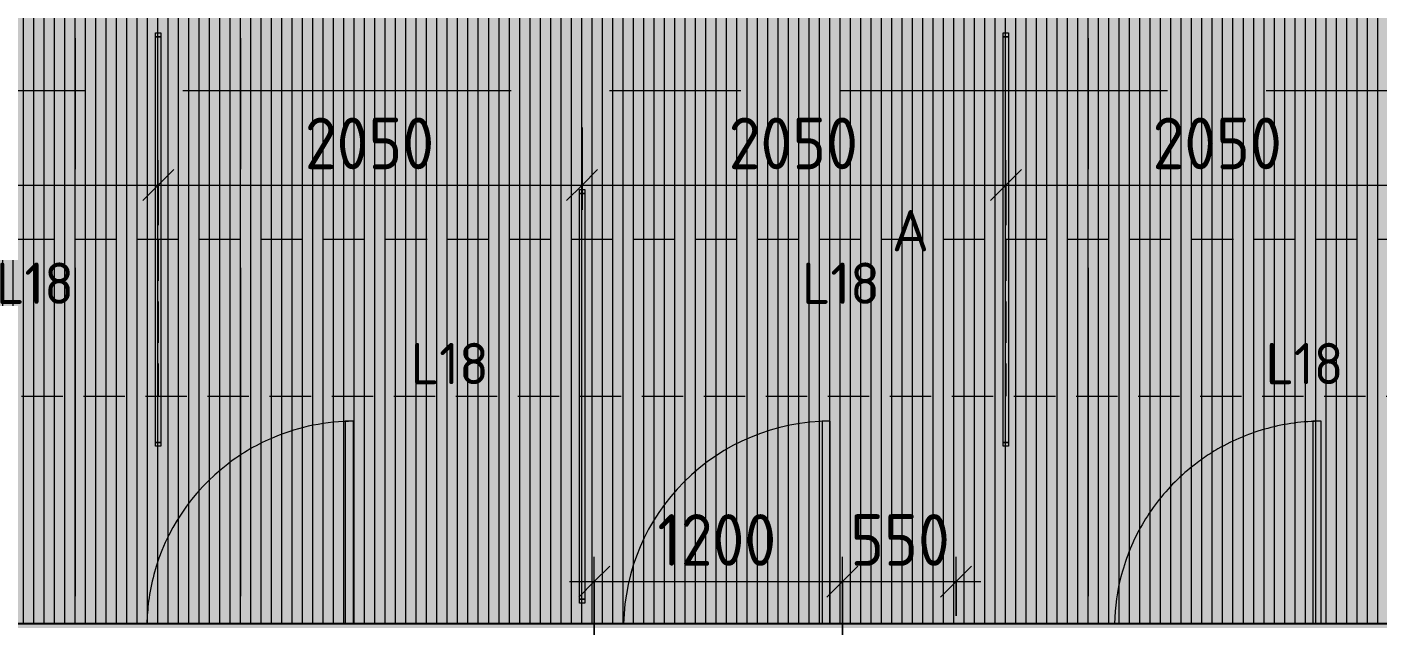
# Model space of a CAD drawing. Header units: millimetres. Extents: x 35098 to 231722, y -8553 to 29000.
# Drawn here: x 65425 to 71959, y 7910 to 10807 of the extents above; entities that cross this region are included whole.
import ezdxf

# ---------------------------------------------------------------- set-up
doc = ezdxf.new("R2010")
doc.units = ezdxf.units.MM
doc.linetypes.add('ADSK_Штрих_ш2 п1', pattern=[300, 200, -100])
doc.linetypes.add('Осевая', pattern=[3175, 635, -476.25, 1587.5, -476.25])
for name, color, linetype, lineweight in [('A-ANNO-DIMS', 7, 'Continuous', 9), ('A-ANNO-DIMS-100', 7, 'Continuous', 9), ('A-CLNG-PATT', 7, 'Continuous', 9), ('A-DETL-1', 7, 'ADSK_Штрих_ш2 п1', 9), ('A-DOOR', 7, 'Continuous', 9), ('A-DOOR-1', 7, 'Continuous', 13), ('E-LITE-EQPM-IDEN', 7, 'Continuous', 9), ('I-WALL', 7, 'Continuous', 9), ('Оси-2', 7, 'Осевая', 9)]:
    doc.layers.add(name, color=color, linetype=linetype, lineweight=lineweight)
doc.layers.add('A-CLNG-PATT-1', color=7, linetype='Continuous', lineweight=9, transparency=1)
for name, color, linetype, lineweight, true_color in [('A-WALL-1', 7, 'Continuous', 25, 0x3c3c3c), ('E-LITE-EQPM-1', 1, 'Continuous', 9, 0xff0000), ('G-ANNO-TEXT-1', 1, 'Continuous', 9, 0xff0000)]:
    doc.layers.add(name, color=color, linetype=linetype, lineweight=lineweight, true_color=true_color)
doc.styles.add('GOST Common', font='GOST_Common.ttf', dxfattribs={"height": 200})
doc.styles.add('ISOCPEUR', font='isocpeur.ttf', dxfattribs={"width": 0.9, "height": 250})
doc.styles.add('ISOCPEUR_1', font='isocpeur.ttf', dxfattribs={"height": 200})
doc.dimstyles.new('ISO-2_5_0_9К_БОЛЬШОЙ', dxfattribs={"dimscale": 304.8, "dimtxt": 248.995294, "dimasz": 0.492126, "dimexe": 0.393701, "dimexo": 0.984252, "dimgap": 0, "dimtad": 1, "dimdec": 0, "dimrnd": 10, "dimzin": 0, "dimdsep": 46, "dimtxsty": 'ISOCPEUR', "dimblk1": 'OBLIQUE', "dimblk2": 'OBLIQUE', "dimsah": 1, "dimcen": 0.09, "dimdle": 0.393701, "dimazin": 0, "dimtfac": 1, "dimtdec": 4, "dimtix": 1, "dimtmove": 0, "dimatfit": 3, "dimfxl": 1, "dimtvp": 1, "dimtolj": 1, "dimtzin": 0, "dimarcsym": 2})

# ---------------------------------------------------------------- blocks, each defined once
blk = doc.blocks.new('110_Дверь_СКБ_1Ст_Внутренняя1 - Д-4_1 1100x2100h_ОО_туалет для мальч_ и дев_-32102845-План расстановки осветительного оборудования 2 этажа в осях 12-23')
at = {"layer": 'A-DOOR'}
for start, end in [(105, 120), (97.5, 105), (90, 97.5), (125.01977, 127.5), (120, 125.01615), (127.5, 135), (135, 142.5), (142.5, 150), (150, 157.5), (157.5, 165), (165, 178.79335)]:
    blk.add_arc((512.5, 110), 1000, start, end, dxfattribs=at)
at = {"layer": 'A-DOOR-1'}
for p, q in [((512.5, 1110), (472.5, 1110)), ((472.5, 1110), (472.5, 810.1)), ((512.5, 801.3), (512.5, 1110)), ((472.5, 810.1), (472.5, 131)), ((512.5, 131), (512.5, 801.3))]:
    blk.add_line(p, q, dxfattribs=at)
blk = doc.blocks.new('110_Дверь_СКБ_1Ст_Внутренняя1 - Д-4_1 1100x2100h_ОО_туалет для мальч_ и дев_-V24-План расстановки осветительного оборудования 2 этажа в осях 12-23')
at = {"layer": 'A-DOOR'}
for start, end in [(90, 112.5), (112.5, 127.5), (127.5, 165), (165, 172.5), (172.5, 178.79335)]:
    blk.add_arc((512.5, 110), 1000, start, end, dxfattribs=at)
at = {"layer": 'A-DOOR-1'}
for p, q in [((512.5, 1110), (472.5, 1110)), ((472.5, 1110), (472.5, 131)), ((512.5, 131), (512.5, 1110))]:
    blk.add_line(p, q, dxfattribs=at)
blk = doc.blocks.new('110_Дверь_СКБ_1Ст_Внутренняя1 - Д-4 1100x2100h_су мгн-31586709-План расстановки осветительного оборудования 2 этажа в осях 12-23')
at = {"layer": 'A-DOOR'}
for start, end in [(90, 135), (135, 178.79335)]:
    blk.add_arc((512.5, 110), 1000, start, end, dxfattribs=at)
at = {"layer": 'A-DOOR-1'}
for p, q in [((512.5, 1110), (472.5, 1110)), ((472.5, 1110), (472.5, 131)), ((512.5, 131), (512.5, 1110))]:
    blk.add_line(p, q, dxfattribs=at)
blk = doc.blocks.new('Downlight - Strip - 2000 мм-V44-План расстановки осветительного оборудования 2 этажа в осях 12-23')
at = {"layer": 'E-LITE-EQPM-1'}
for p, q in [((-1000, -231.3), (-1000, -205.9)), ((-1000, -205.9), (-980.9, -205.9)), ((-980.9, -231.3), (-1000, -231.3)), ((-980.9, -231.3), (-980.9, -205.9)), ((-980.9, -205.9), (53.6, -205.9)), ((-980.9, -205.9), (-980.9, -231.3)), ((-980.9, -231.3), (-980.9, -205.9)), ((-980.9, -205.9), (53.6, -205.9)), ((48, -231.3), (-980.9, -231.3)), ((48, -231.3), (-980.9, -231.3)), ((981, -231.3), (48.2, -231.3)), ((981, -231.3), (48.2, -231.3)), ((53.7, -205.9), (981, -205.9)), ((53.7, -205.9), (981, -205.9)), ((981, -205.9), (981, -231.3)), ((981, -231.3), (981, -205.9)), ((981, -205.9), (1000, -205.9)), ((981, -205.9), (981, -231.3)), ((1000, -231.3), (981, -231.3)), ((1000, -205.9), (1000, -231.3))]:
    blk.add_line(p, q, dxfattribs=at)
blk = doc.blocks.new('Downlight - Strip - 2000 мм-V45-План расстановки осветительного оборудования 2 этажа в осях 12-23')
at = {"layer": 'E-LITE-EQPM-1'}
for p, q in [((-1000, -231.3), (-1000, -205.9)), ((-1000, -205.9), (-980.9, -205.9)), ((-980.9, -231.3), (-1000, -231.3)), ((-980.9, -231.3), (-980.9, -205.9)), ((-980.9, -205.9), (360.2, -205.9)), ((-980.9, -205.9), (-980.9, -231.3)), ((-980.9, -231.3), (-980.9, -205.9)), ((-980.9, -205.9), (360.2, -205.9)), ((354.6, -231.3), (-980.9, -231.3)), ((354.6, -231.3), (-980.9, -231.3)), ((981, -231.3), (354.7, -231.3)), ((981, -231.3), (354.7, -231.3)), ((360.3, -205.9), (981, -205.9)), ((360.3, -205.9), (981, -205.9)), ((981, -205.9), (981, -231.3)), ((981, -231.3), (981, -205.9)), ((981, -205.9), (1000, -205.9)), ((981, -205.9), (981, -231.3)), ((1000, -231.3), (981, -231.3)), ((1000, -205.9), (1000, -231.3))]:
    blk.add_line(p, q, dxfattribs=at)
blk = doc.blocks.new('Downlight - Strip - 2000 мм-V47-План расстановки осветительного оборудования 2 этажа в осях 12-23')
at = {"layer": 'E-LITE-EQPM-1'}
for p, q in [((-1000, -231.3), (-1000, -205.9)), ((-1000, -205.9), (-980.9, -205.9)), ((-980.9, -231.3), (-1000, -231.3)), ((-980.9, -231.3), (-980.9, -205.9)), ((-980.9, -205.9), (-849.2, -205.9)), ((-980.9, -205.9), (-980.9, -231.3)), ((-980.9, -231.3), (-980.9, -205.9)), ((-980.9, -205.9), (-849.2, -205.9)), ((-854.7, -231.3), (-980.9, -231.3)), ((-854.7, -231.3), (-980.9, -231.3)), ((981, -231.3), (-854.7, -231.3)), ((981, -231.3), (-854.7, -231.3)), ((-849.1, -205.9), (981, -205.9)), ((-849.1, -205.9), (981, -205.9)), ((981, -205.9), (981, -231.3)), ((981, -231.3), (981, -205.9)), ((981, -205.9), (1000, -205.9)), ((981, -205.9), (981, -231.3)), ((1000, -231.3), (981, -231.3)), ((1000, -205.9), (1000, -231.3))]:
    blk.add_line(p, q, dxfattribs=at)
blk = doc.blocks.new('DIMBLOCK97-План расстановки осветительного оборудования 2 этажа в осях 12-23')
at = {"layer": 'A-ANNO-DIMS-100'}
for p, q in [((68169, 7218.3), (68169, 8244.5)), ((69369, 7218.3), (69369, 8244.5)), ((68049, 8124.5), (69369, 8124.5)), ((68169, 8124.5), (68169, 7218.3)), ((69369, 8124.5), (69369, 7218.3))]:
    blk.add_line(p, q, dxfattribs=at)
at = {"layer": 'A-ANNO-DIMS-100', "lineweight": 20}
for p, q in [((68169, 8124.5), (68244, 8199.5)), ((69369, 8124.5), (69444, 8199.5)), ((68169, 8124.5), (68094, 8049.5)), ((69369, 8124.5), (69294, 8049.5))]:
    blk.add_line(p, q, dxfattribs=at)
at = {"layer": 'A-ANNO-DIMS-100', "color": 0, "insert": (68474.5, 8451.1), "char_height": 250, "width": 706.764, "attachment_point": 1, "line_spacing_factor": 1.149209, "style": 'ISOCPEUR'}
blk.add_mtext('1200', dxfattribs=at)
blk = doc.blocks.new('_Oblique')
at = {"color": 0, "linetype": 'ByBlock', "lineweight": -2}
blk.add_line((-0.5, -0.5), (0.5, 0.5), dxfattribs=at)
blk = doc.blocks.new('DIMBLOCK98-План расстановки осветительного оборудования 2 этажа в осях 12-23')
at = {"layer": 'A-ANNO-DIMS-100'}
for p, q in [((69369, 7218.3), (69369, 8244.5)), ((69919, 7959), (69919, 8244.5)), ((69369, 8124.5), (70039, 8124.5)), ((69369, 8124.5), (69369, 7218.3)), ((69919, 8124.5), (69919, 7959))]:
    blk.add_line(p, q, dxfattribs=at)
at = {"layer": 'A-ANNO-DIMS-100', "lineweight": 20}
for p, q in [((69369, 8124.5), (69444, 8199.5)), ((69919, 8124.5), (69994, 8199.5)), ((69369, 8124.5), (69294, 8049.5)), ((69919, 8124.5), (69844, 8049.5))]:
    blk.add_line(p, q, dxfattribs=at)
at = {"layer": 'A-ANNO-DIMS-100', "color": 0, "insert": (69407, 8451.1), "char_height": 250, "width": 568.858, "attachment_point": 1, "line_spacing_factor": 1.149209, "style": 'ISOCPEUR'}
blk.add_mtext('550', dxfattribs=at)
blk = doc.blocks.new('DIMBLOCK149-План расстановки осветительного оборудования 2 этажа в осях 12-23')
at = {"layer": 'A-ANNO-DIMS-100'}
for p, q in [((64010, 10321), (64010, 9922.5)), ((64010, 10042.5), (64010, 10321)), ((66060, 9848.6), (66060, 10162.5)), ((64010, 10042.5), (66060, 10042.5)), ((66060, 10042.5), (66060, 9848.6))]:
    blk.add_line(p, q, dxfattribs=at)
at = {"layer": 'A-ANNO-DIMS-100', "lineweight": 20}
for p, q in [((64010, 10042.5), (64085, 10117.5)), ((66060, 10042.5), (66135, 10117.5)), ((64010, 10042.5), (63935, 9967.5)), ((66060, 10042.5), (65985, 9967.5))]:
    blk.add_line(p, q, dxfattribs=at)
at = {"layer": 'A-ANNO-DIMS-100', "color": 0, "insert": (64719, 10369.1), "char_height": 250, "width": 758.478, "attachment_point": 1, "line_spacing_factor": 1.149209, "style": 'ISOCPEUR'}
blk.add_mtext('2050', dxfattribs=at)
blk = doc.blocks.new('DIMBLOCK150-План расстановки осветительного оборудования 2 этажа в осях 12-23')
at = {"layer": 'A-ANNO-DIMS-100'}
for p, q in [((68110, 10321), (68110, 9922.5)), ((68110, 10042.5), (68110, 10321)), ((66060, 9848.6), (66060, 10162.5)), ((66060, 10042.5), (68110, 10042.5)), ((66060, 10042.5), (66060, 9848.6))]:
    blk.add_line(p, q, dxfattribs=at)
at = {"layer": 'A-ANNO-DIMS-100', "lineweight": 20}
for p, q in [((66060, 10042.5), (66135, 10117.5)), ((68110, 10042.5), (68185, 10117.5)), ((66060, 10042.5), (65985, 9967.5)), ((68110, 10042.5), (68035, 9967.5))]:
    blk.add_line(p, q, dxfattribs=at)
at = {"layer": 'A-ANNO-DIMS-100', "color": 0, "insert": (66769, 10369.1), "char_height": 250, "width": 758.478, "attachment_point": 1, "line_spacing_factor": 1.149209, "style": 'ISOCPEUR'}
blk.add_mtext('2050', dxfattribs=at)
blk = doc.blocks.new('DIMBLOCK151-План расстановки осветительного оборудования 2 этажа в осях 12-23')
at = {"layer": 'A-ANNO-DIMS-100'}
for p, q in [((68110, 10321), (68110, 9922.5)), ((68110, 10042.5), (68110, 10321)), ((70160, 9848.6), (70160, 10162.5)), ((68110, 10042.5), (70160, 10042.5)), ((70160, 10042.5), (70160, 9848.6))]:
    blk.add_line(p, q, dxfattribs=at)
at = {"layer": 'A-ANNO-DIMS-100', "lineweight": 20}
for p, q in [((68110, 10042.5), (68185, 10117.5)), ((70160, 10042.5), (70235, 10117.5)), ((68110, 10042.5), (68035, 9967.5)), ((70160, 10042.5), (70085, 9967.5))]:
    blk.add_line(p, q, dxfattribs=at)
at = {"layer": 'A-ANNO-DIMS-100', "color": 0, "insert": (68819, 10369.1), "char_height": 250, "width": 758.478, "attachment_point": 1, "line_spacing_factor": 1.149209, "style": 'ISOCPEUR'}
blk.add_mtext('2050', dxfattribs=at)
blk = doc.blocks.new('DIMBLOCK152-План расстановки осветительного оборудования 2 этажа в осях 12-23')
at = {"layer": 'A-ANNO-DIMS-100'}
for p, q in [((72210, 10321), (72210, 9922.5)), ((72210, 10042.5), (72210, 10321)), ((70160, 9848.6), (70160, 10162.5)), ((70160, 10042.5), (72210, 10042.5)), ((70160, 10042.5), (70160, 9848.6))]:
    blk.add_line(p, q, dxfattribs=at)
at = {"layer": 'A-ANNO-DIMS-100', "lineweight": 20}
for p, q in [((70160, 10042.5), (70235, 10117.5)), ((72210, 10042.5), (72285, 10117.5)), ((70160, 10042.5), (70085, 9967.5)), ((72210, 10042.5), (72135, 9967.5))]:
    blk.add_line(p, q, dxfattribs=at)
at = {"layer": 'A-ANNO-DIMS-100', "color": 0, "insert": (70869, 10369.1), "char_height": 250, "width": 758.478, "attachment_point": 1, "line_spacing_factor": 1.149209, "style": 'ISOCPEUR'}
blk.add_mtext('2050', dxfattribs=at)

msp = doc.modelspace()

# ---------------------------------------------------------------- hatches: boundary and pattern name
at = {"layer": 'A-CLNG-PATT'}
h = msp.add_hatch(dxfattribs=at)
h.set_pattern_fill('FP_47', color=256, style=0, pattern_type=2)
h.set_pattern_definition([(90, (72858.237, -5848.237), (-50, 3e-15), [])])
h.paths.add_polyline_path([(74650.8, 7921), (74729, 7921), (74729, 8301), (75459, 8301), (75459, 10879), (74015.2, 10879), (74015.2, 10868.5), (66296, 10868.5), (66296, 10880), (47239.7, 10879), (47239.7, 11679), (44781.7, 11679), (44781.7, 10879), (42401, 10879), (42401, 10209), (38761, 10209), (38761, 7921), (73196.3, 7921)])
at = {"layer": 'A-CLNG-PATT-1'}
h = msp.add_hatch(color=256, dxfattribs=at)
h.paths.add_polyline_path([(74650.8, 7921), (74729, 7921), (74729, 8301), (75459, 8301), (75459, 10879), (74015.2, 10879), (74015.2, 10868.5), (66296, 10868.5), (66296, 10880), (47239.7, 10879), (47239.7, 11679), (44781.7, 11679), (44781.7, 10879), (42401, 10879), (42401, 10209), (38761, 10209), (38761, 7921), (73509, 7921)])
h.paths.add_polyline_path([(69954.2, 10879.5), (73509, 10879.5), (73509, 10900), (66791, 10900), (66791, 10879.5), (69137, 10879.5)])
at = {"layer": 'I-WALL'}
h = msp.add_hatch(dxfattribs=at)
h.set_pattern_fill('FP_46', color=256, style=0, pattern_type=2)
h.set_pattern_definition([(0, (0, 0), (121.92, 30.48), [10.058, -81.382, 10.058, -81.382, -487.68]), (0, (0, 0), (121.92, 30.48), [-182.88, 10.058, -172.822, 10.058, -81.382, -213.36]), (0, (0, 0), (121.92, 30.48), [-457.2, 10.058, -50.902, 10.058, -142.342]), (120, (45.72, 15.24), (-87.356454, 90.345817), [10.058, -81.382, 10.058, -81.382, -487.68]), (120, (45.72, 15.24), (-87.356454, 90.345817), [-182.88, 10.058, -172.822, 10.058, -81.382, -213.36]), (120, (45.72, 15.24), (-87.356454, 90.345817), [-457.2, 10.058, -50.902, 10.058, -142.342]), (240, (60.96, 76.2), (-34.563546, -120.825817), [10.058, -81.382, 10.058, -81.382, -487.68]), (240, (60.96, 76.2), (-34.563546, -120.825817), [-182.88, 10.058, -172.822, 10.058, -81.382, -213.36]), (240, (60.96, 76.2), (-34.563546, -120.825817), [-457.2, 10.058, -50.902, 10.058, -142.342])])
h.paths.add_polyline_path([(74750, 7900), (74750, 7920), (38742.7, 7920), (38742.7, 7900), (74650.8, 7900)])

# ---------------------------------------------------------------- linework, layer by layer
at = {"layer": 'A-DETL-1'}
for p, q in [((74260, 9779), (45560, 9779)), ((66060, 9779), (66060, 9021)), ((70160, 9779), (70160, 9021)), ((43499, 9021), (72210, 9021))]:
    msp.add_line(p, q, dxfattribs=at)
at = {"layer": 'A-WALL-1'}
msp.add_line((74750, 7920), (38742.7, 7920), dxfattribs=at)
at = {"layer": 'I-WALL'}
for p, q in [((38761, 7921), (74729, 7921)), ((66198.7, 7921), (66198.7, 7920)), ((66278.2, 7920), (66278.2, 7921)), ((69609.3, 7921), (69609.3, 7920))]:
    msp.add_line(p, q, dxfattribs=at)
at = {"layer": 'Оси-2'}
for p, q in [((65660, 593.7), (65660, 24898.1)), ((66460, 593.7), (66460, 24898.1)), ((70560, 593.7), (70560, 24898.1)), ((39668.2, 10500), (82450, 10500))]:
    msp.add_line(p, q, dxfattribs=at)

# ---------------------------------------------------------------- block references
at = {"layer": 'A-DOOR'}
for name, p in [('110_Дверь_СКБ_1Ст_Внутренняя1 - Д-4_1 1100x2100h_ОО_туалет для мальч_ и дев_-V24-План расстановки осветительного оборудования 2 этажа в осях 12-23', (66492.5, 7790)), ('110_Дверь_СКБ_1Ст_Внутренняя1 - Д-4 1100x2100h_су мгн-31586709-План расстановки осветительного оборудования 2 этажа в осях 12-23', (68798, 7790)), ('110_Дверь_СКБ_1Ст_Внутренняя1 - Д-4_1 1100x2100h_ОО_туалет для мальч_ и дев_-32102845-План расстановки осветительного оборудования 2 этажа в осях 12-23', (71172.5, 7790))]:
    msp.add_blockref(name, p, dxfattribs=at)
at = {"layer": 'E-LITE-EQPM-1', "rotation": 89.9999999999999}
for name, p in [('Downlight - Strip - 2000 мм-V44-План расстановки осветительного оборудования 2 этажа в осях 12-23', (65841.4, 9779)), ('Downlight - Strip - 2000 мм-V47-План расстановки осветительного оборудования 2 этажа в осях 12-23', (69941.4, 9779)), ('Downlight - Strip - 2000 мм-V45-План расстановки осветительного оборудования 2 этажа в осях 12-23', (67891.4, 9021))]:
    msp.add_blockref(name, p, dxfattribs=at)

# ---------------------------------------------------------------- texts
at = {"layer": 'E-LITE-EQPM-IDEN', "char_height": 200, "width": 472.996, "attachment_point": 1, "style": 'GOST Common'}
for insert in [(65275.8, 9667.6), (69173.8, 9667.6), (67281.8, 9279.1), (71415.8, 9279.1)]:
    msp.add_mtext('L18', dxfattribs=dict(at, insert=insert))
at = {"layer": 'G-ANNO-TEXT-1', "insert": (69608.3, 9922.2), "char_height": 200, "width": 224.472, "attachment_point": 1, "style": 'ISOCPEUR_1'}
msp.add_mtext('\\fISOCPEUR|b0|i0|c204|p34|;А', dxfattribs=at)

# ---------------------------------------------------------------- dimensions: what is measured, and where the dimension line sits
at = {"layer": 'A-ANNO-DIMS'}
for base, p1, p2, override, picture, middle in [((66060, 10042.5), (64010, 10021), (66060, 10148.6), {"dimpost": '<>', "dimfxl": 2053.964453}, 'DIMBLOCK149-План расстановки осветительного оборудования 2 этажа в осях 12-23', (65035, 10167.5)), ((68110, 10042.5), (66060, 10148.6), (68110, 10021), {"dimpost": '<>', "dimfxl": 2053.964453}, 'DIMBLOCK150-План расстановки осветительного оборудования 2 этажа в осях 12-23', (67085, 10167.5)), ((70160, 10042.5), (68110, 10021), (70160, 10148.6), {"dimpost": '<>', "dimfxl": 2053.964453}, 'DIMBLOCK151-План расстановки осветительного оборудования 2 этажа в осях 12-23', (69135, 10167.5)), ((72210, 10042.5), (70160, 10148.6), (72210, 10021), {"dimpost": '<>', "dimfxl": 2053.964453}, 'DIMBLOCK152-План расстановки осветительного оборудования 2 этажа в осях 12-23', (71185, 10167.5)), ((69369, 8124.5), (68169, 6918.3), (69369, 6918.3), {"dimpost": '<>', "dimfxl": 1200}, 'DIMBLOCK97-План расстановки осветительного оборудования 2 этажа в осях 12-23', (68769, 8249.5)), ((69919, 8124.5), (69369, 6918.3), (69919, 7659), {"dimpost": '<>', "dimfxl": 922.571907}, 'DIMBLOCK98-План расстановки осветительного оборудования 2 этажа в осях 12-23', (69644, 8249.5))]:
    dim = msp.add_linear_dim(base=base, p1=p1, p2=p2, dimstyle='ISO-2_5_0_9К_БОЛЬШОЙ', override=override, dxfattribs=at)
    dim.commit()
    dim.dimension.update_dxf_attribs({"geometry": picture, "text_midpoint": middle})

doc.saveas('drawing.dxf')
